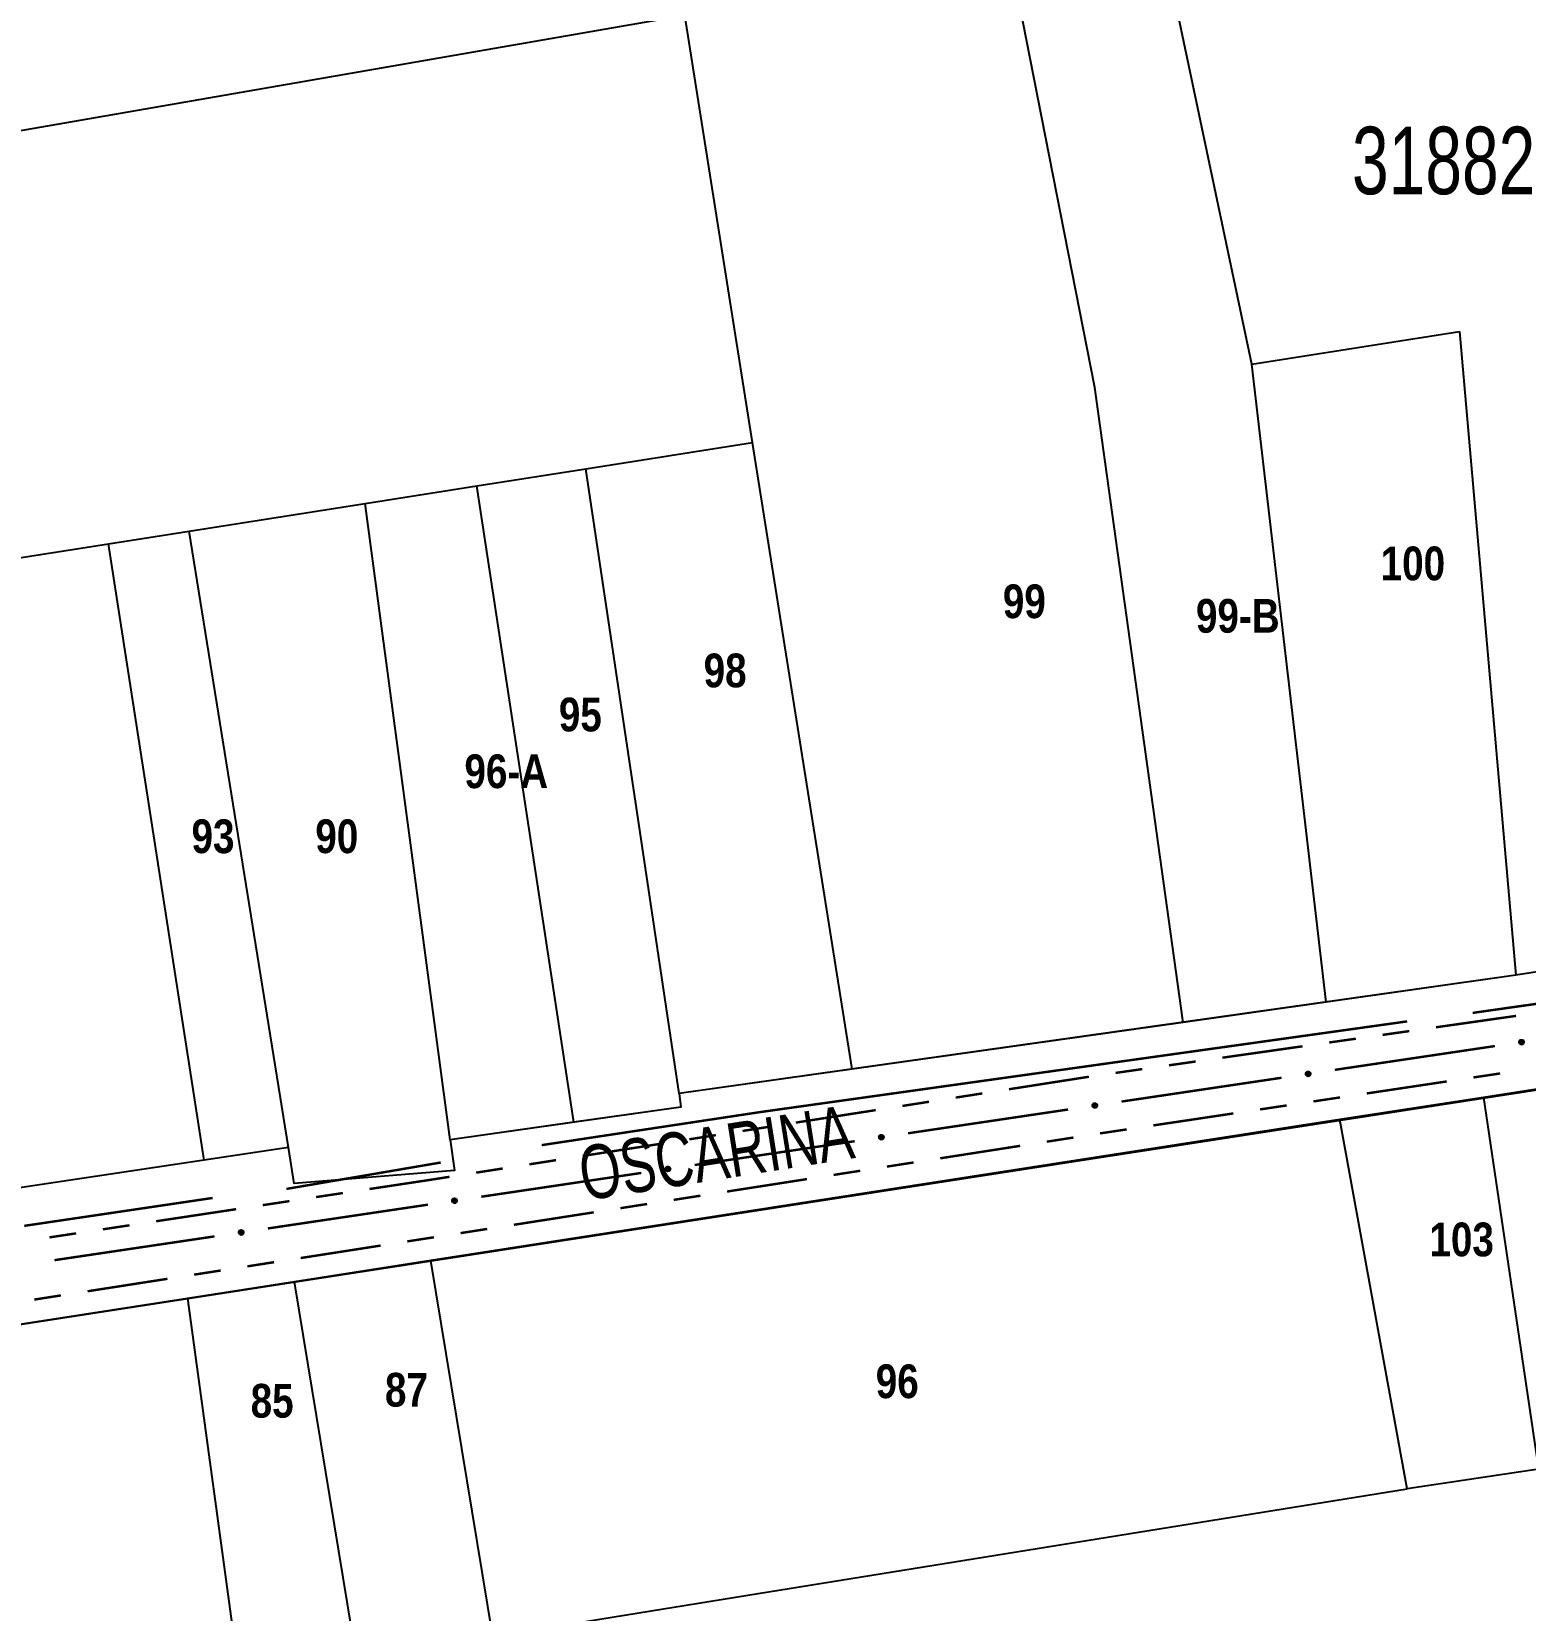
# Model space of a CAD drawing. Extents: x 203591 to 208218, y 4854879 to 4857795.
# Drawn here: x 204841.1 to 204951.9, y 4855415.9 to 4855533 of the extents above; entities that cross this region are included whole.
import ezdxf
from ezdxf.enums import TextEntityAlignment as Align

# ---------------------------------------------------------------- set-up
doc = ezdxf.new("R2010")
doc.units = 0
doc.header["$LTSCALE"] = 1.5
doc.header["$MEASUREMENT"] = 0
doc.linetypes.add('PHANTOMX2', pattern=[5, 2.5, -0.5, 0.5, -0.5, 0.5, -0.5])
doc.linetypes.add('TRACO_05', pattern=[11, 7, -1, 0.5, -1, 0.5, -1])
for name, color, linetype in [('CD-MALHA-LOTES', 40, 'CONTINUOUS'), ('CD_TXT_QUADRA', 7, 'CONTINUOUS'), ('HD-VALAS-DRENOS', 170, 'CONTINUOUS'), ('RU-QUADRAS', 210, 'CONTINUOUS'), ('SV-EIXO-RUA-N-PAV', 6, 'CONTINUOUS'), ('SV-RUA-NAO-PAV-S-GUIA-C-GUIA', 7, 'PHANTOMX2'), ('SV-TXT-RUA-N-PAV-S-GUIA-C-GUIA', 7, 'CONTINUOUS'), ('Th_NmrPorta', 7, 'CONTINUOUS')]:
    doc.layers.add(name, color=color, linetype=linetype)
doc.styles.add('ARIAL', font='ARIAL.TTF')
doc.styles.get("Standard").update_dxf_attribs({"font": 'swisscbo.ttf'})

msp = doc.modelspace()

# ---------------------------------------------------------------- linework, layer by layer
at = {"layer": 'CD-MALHA-LOTES', "linetype": 'Continuous', "flags": 128}
for points in [[(204931.59, 4855508.34), (204924.44, 4855542.23)], [(204926.5, 4855459.5), (204919.95, 4855506.6), (204913.19, 4855540.98)], [(204807.67, 4855520.01), (204889.54, 4855534.23)], [(204894.57, 4855502.53), (204889.54, 4855534.23)], [(204931.59, 4855508.34), (204946.98, 4855510.76)], [(204946.98, 4855510.76), (204951.16, 4855463)], [(204937.1, 4855461), (204931.59, 4855508.34)], [(204882.21, 4855500.58), (204894.57, 4855502.53)], [(204901.95, 4855456.03), (204894.57, 4855502.53)], [(204874.12, 4855499.31), (204882.21, 4855500.58)], [(204889.11, 4855454.22), (204882.21, 4855500.58)], [(204865.84, 4855498.01), (204874.12, 4855499.31)], [(204881.31, 4855452.1), (204874.12, 4855499.31)], [(204852.78, 4855495.96), (204865.84, 4855498.01)], [(204872.15, 4855450.8), (204865.84, 4855498.01)], [(204846.81, 4855495.02), (204852.78, 4855495.96)], [(204860.14, 4855450.22), (204852.78, 4855495.96)], [(204811.61, 4855489.49), (204846.81, 4855495.02)], [(204853.89, 4855449.29), (204846.81, 4855495.02)], [(204979.2, 4855467.36), (204951.16, 4855463)], [(204951.16, 4855463), (204937.1, 4855461)], [(204937.1, 4855461), (204926.5, 4855459.5)], [(204926.5, 4855459.5), (204901.95, 4855456.03)], [(204967.43, 4855456.84), (204948.78, 4855453.94)], [(204901.95, 4855456.03), (204889.11, 4855454.22)], [(204889.11, 4855454.22), (204889.25, 4855453.22)], [(204948.78, 4855453.94), (204938.12, 4855452.29)], [(204948.78, 4855453.94), (204952.86, 4855426.37)], [(204938.12, 4855452.29), (204891.11, 4855445), (204870.71, 4855441.83)], [(204881.31, 4855452.1), (204872.15, 4855450.8)], [(204889.25, 4855453.22), (204881.31, 4855452.1)], [(204943.12, 4855424.9), (204938.12, 4855452.29)], [(204860.14, 4855450.22), (204853.89, 4855449.29)], [(204860.56, 4855447.55), (204860.14, 4855450.22)], [(204872.15, 4855450.8), (204872.45, 4855448.52)], [(204853.89, 4855449.29), (204817.43, 4855443.82)], [(204872.45, 4855448.52), (204860.56, 4855447.55)], [(204870.71, 4855441.83), (204860.59, 4855440.26)], [(204875.3, 4855413.95), (204870.71, 4855441.83)], [(204860.59, 4855440.26), (204852.65, 4855439.03)], [(204865.19, 4855412.32), (204860.59, 4855440.26)], [(204852.65, 4855439.03), (204831.71, 4855435.78)], [(204852.65, 4855439.03), (204856.5, 4855410.92)], [(204952.86, 4855426.37), (204943.12, 4855424.9)], [(204875.3, 4855413.95), (204894.98, 4855417.13), (204943.12, 4855424.9)]]:
    msp.add_lwpolyline(points, dxfattribs=at)
at = {"layer": 'HD-VALAS-DRENOS', "linetype": 'TRACO_05', "const_width": 0.18, "flags": 128}
for points in [[(204961.13, 4855462.08), (204947.97, 4855460.21)], [(204943.11, 4855459.58), (204895.19, 4855452.86), (204878.93, 4855450.4)], [(204871.44, 4855449.11), (204859.99, 4855447.15)], [(204854.52, 4855446.48), (204840.55, 4855444.41)]]:
    msp.add_lwpolyline(points, dxfattribs=at)
at = {"layer": 'RU-QUADRAS', "color": 6, "linetype": 'Continuous'}
for points in [[(204801.06, 4855571.1), (204822.56, 4855573.23), (204845.19, 4855572.81), (204917.87, 4855573.37), (205036.95, 4855592.31), (205061.23, 4855480.13), (204951.16, 4855463), (204889.11, 4855454.22), (204889.25, 4855453.22), (204872.15, 4855450.8), (204872.45, 4855448.52), (204860.56, 4855447.55), (204860.14, 4855450.22), (204817.43, 4855443.82), (204816.29, 4855448.38), (204811.61, 4855489.49)], [(204547.36, 4855385.95), (204551.4, 4855388.58), (204548.94, 4855392.1), (204550, 4855394.9), (204635.49, 4855407.78), (204656.53, 4855410.63), (204661.68, 4855380.31), (204664.85, 4855380.81), (204659.82, 4855411.13), (204753.86, 4855425.28), (204831.71, 4855435.78), (205243.14, 4855499.43), (205252.37, 4855496.45), (205347, 4855512.18), (205352.03, 4855428.25), (204822.09, 4855347.88), (204821.1, 4855353.14), (204655.72, 4855327.94), (204655.01, 4855331.08), (204597.05, 4855320.81), (204560.71, 4855374.54), (204557.02, 4855371.9)]]:
    msp.add_lwpolyline(points, close=True, dxfattribs=at)
at = {"layer": 'SV-EIXO-RUA-N-PAV', "flags": 128}
for points in [[(204951.437912, 4855458.131221), (204951.466474, 4855458.170923), (204951.499139, 4855458.199205), (204951.533173, 4855458.214952), (204951.566877, 4855458.221025), (204951.602057, 4855458.223355), (204951.638043, 4855458.217878), (204951.676638, 4855458.202952), (204951.716666, 4855458.174581), (204951.743439, 4855458.139214), (204951.760663, 4855458.106673), (204951.769019, 4855458.071894), (204951.770709, 4855458.037681), (204951.763784, 4855458.000488), (204951.748276, 4855457.961523), (204951.718774, 4855457.921964), (204951.686559, 4855457.894456), (204951.65324, 4855457.88009), (204951.618222, 4855457.87191), (204951.582277, 4855457.869963), (204951.546983, 4855457.875542), (204951.50778, 4855457.891227), (204951.46912, 4855457.920863), (204951.441319, 4855457.95268), (204951.426488, 4855457.985789), (204951.419211, 4855458.020446), (204951.416446, 4855458.055703), (204951.420445, 4855458.092107), (204951.437912, 4855458.131221)], [(204935.611912, 4855455.777987), (204935.640473, 4855455.817689), (204935.673139, 4855455.845971), (204935.707173, 4855455.861718), (204935.740876, 4855455.867791), (204935.776056, 4855455.870121), (204935.812043, 4855455.864644), (204935.850638, 4855455.849718), (204935.890666, 4855455.821347), (204935.917439, 4855455.78598), (204935.934662, 4855455.753439), (204935.943018, 4855455.71866), (204935.944709, 4855455.684446), (204935.937784, 4855455.647253), (204935.922276, 4855455.608289), (204935.892773, 4855455.568729), (204935.860559, 4855455.541222), (204935.827239, 4855455.526855), (204935.792221, 4855455.518676), (204935.756277, 4855455.516728), (204935.720983, 4855455.522308), (204935.681779, 4855455.537993), (204935.64312, 4855455.567629), (204935.615318, 4855455.599446), (204935.600487, 4855455.632555), (204935.593211, 4855455.667212), (204935.590445, 4855455.702468), (204935.594445, 4855455.738872), (204935.611912, 4855455.777987)], [(204919.785911, 4855453.424752), (204919.814473, 4855453.464455), (204919.847138, 4855453.492737), (204919.881172, 4855453.508484), (204919.914876, 4855453.514557), (204919.950056, 4855453.516886), (204919.986043, 4855453.511409), (204920.024638, 4855453.496484), (204920.064666, 4855453.468112), (204920.091438, 4855453.432745), (204920.108662, 4855453.400205), (204920.117018, 4855453.365425), (204920.118708, 4855453.331212), (204920.111783, 4855453.294019), (204920.096275, 4855453.255054), (204920.066773, 4855453.215495), (204920.034558, 4855453.187988), (204920.001239, 4855453.173621), (204919.966221, 4855453.165442), (204919.930277, 4855453.163494), (204919.894982, 4855453.169074), (204919.855779, 4855453.184758), (204919.81712, 4855453.214395), (204919.789318, 4855453.246212), (204919.774487, 4855453.279321), (204919.767211, 4855453.313977), (204919.764445, 4855453.349234), (204919.768444, 4855453.385638), (204919.785911, 4855453.424752)], [(204903.959911, 4855451.071518), (204903.988472, 4855451.111221), (204904.021138, 4855451.139502), (204904.055172, 4855451.155249), (204904.088875, 4855451.161322), (204904.124055, 4855451.163652), (204904.160042, 4855451.158175), (204904.198637, 4855451.143249), (204904.238665, 4855451.114878), (204904.265438, 4855451.079511), (204904.282661, 4855451.04697), (204904.291018, 4855451.012191), (204904.292708, 4855450.977978), (204904.285783, 4855450.940785), (204904.270275, 4855450.90182), (204904.240772, 4855450.862261), (204904.208558, 4855450.834753), (204904.175238, 4855450.820387), (204904.140221, 4855450.812207), (204904.104276, 4855450.81026), (204904.068982, 4855450.815839), (204904.029779, 4855450.831524), (204903.991119, 4855450.86116), (204903.963317, 4855450.892977), (204903.948487, 4855450.926086), (204903.94121, 4855450.960743), (204903.938445, 4855450.996), (204903.942444, 4855451.032404), (204903.959911, 4855451.071518)], [(204888.133911, 4855448.718284), (204888.162472, 4855448.757986), (204888.195138, 4855448.786268), (204888.229172, 4855448.802015), (204888.262875, 4855448.808088), (204888.298055, 4855448.810418), (204888.334042, 4855448.804941), (204888.372637, 4855448.790015), (204888.412665, 4855448.761644), (204888.439438, 4855448.726277), (204888.456661, 4855448.693736), (204888.465017, 4855448.658957), (204888.466708, 4855448.624743), (204888.459782, 4855448.58755), (204888.444275, 4855448.548586), (204888.414772, 4855448.509026), (204888.382557, 4855448.481519), (204888.349238, 4855448.467152), (204888.31422, 4855448.458973), (204888.278276, 4855448.457025), (204888.242981, 4855448.462605), (204888.203778, 4855448.47829), (204888.165119, 4855448.507926), (204888.137317, 4855448.539743), (204888.122486, 4855448.572852), (204888.11521, 4855448.607509), (204888.112444, 4855448.642765), (204888.116444, 4855448.679169), (204888.133911, 4855448.718284)], [(204872.30791, 4855446.365049), (204872.336472, 4855446.404752), (204872.369137, 4855446.433034), (204872.403171, 4855446.448781), (204872.436875, 4855446.454854), (204872.472055, 4855446.457183), (204872.508041, 4855446.451707), (204872.546636, 4855446.436781), (204872.586665, 4855446.408409), (204872.613437, 4855446.373042), (204872.630661, 4855446.340502), (204872.639017, 4855446.305722), (204872.640707, 4855446.271509), (204872.633782, 4855446.234316), (204872.618274, 4855446.195351), (204872.588772, 4855446.155792), (204872.556557, 4855446.128285), (204872.523238, 4855446.113918), (204872.48822, 4855446.105739), (204872.452275, 4855446.103791), (204872.416981, 4855446.109371), (204872.377778, 4855446.125055), (204872.339119, 4855446.154692), (204872.311317, 4855446.186509), (204872.296486, 4855446.219618), (204872.289209, 4855446.254274), (204872.286444, 4855446.289531), (204872.290443, 4855446.325935), (204872.30791, 4855446.365049)], [(204856.48191, 4855444.011815), (204856.510471, 4855444.051518), (204856.543137, 4855444.079799), (204856.577171, 4855444.095546), (204856.610874, 4855444.101619), (204856.646054, 4855444.103949), (204856.682041, 4855444.098472), (204856.720636, 4855444.083546), (204856.760664, 4855444.055175), (204856.787437, 4855444.019808), (204856.80466, 4855443.987267), (204856.813016, 4855443.952488), (204856.814707, 4855443.918275), (204856.807782, 4855443.881082), (204856.792274, 4855443.842117), (204856.762771, 4855443.802558), (204856.730557, 4855443.775051), (204856.697237, 4855443.760684), (204856.662219, 4855443.752504), (204856.626275, 4855443.750557), (204856.590981, 4855443.756136), (204856.551777, 4855443.771821), (204856.513118, 4855443.801457), (204856.485316, 4855443.833274), (204856.470485, 4855443.866383), (204856.463209, 4855443.90104), (204856.460444, 4855443.936297), (204856.464443, 4855443.972701), (204856.48191, 4855444.011815)]]:
    msp.add_lwpolyline(points, close=True, dxfattribs=at)
for points in [[(204951.416446, 4855458.055703), (204951.743439, 4855458.139214)], [(204951.419211, 4855458.020446), (204951.760663, 4855458.106673)], [(204951.420445, 4855458.092107), (204951.716666, 4855458.174581)], [(204951.421414, 4855458.039715), (204951.746868, 4855458.123976)], [(204951.423145, 4855458.07446), (204951.725454, 4855458.156659)], [(204951.425483, 4855458.003073), (204951.763486, 4855458.08644)], [(204951.426488, 4855457.985789), (204951.769019, 4855458.071894)], [(204951.430275, 4855458.110009), (204951.693443, 4855458.186387)], [(204951.437449, 4855457.968984), (204951.766953, 4855458.053847)], [(204951.437912, 4855458.131221), (204951.676638, 4855458.202952)], [(204951.441319, 4855457.95268), (204951.770709, 4855458.037681)], [(204951.454349, 4855458.152215), (204951.650088, 4855458.208911)], [(204951.457513, 4855457.9361), (204951.762723, 4855458.017351)], [(204951.466474, 4855458.170923), (204951.638043, 4855458.217878)], [(204951.46912, 4855457.920863), (204951.763784, 4855458.000488)], [(204951.485025, 4855458.187126), (204951.611439, 4855458.218339)], [(204951.492023, 4855457.908123), (204951.753094, 4855457.980051)], [(204951.499139, 4855458.199205), (204951.602057, 4855458.223355)], [(204951.50778, 4855457.891227), (204951.748276, 4855457.961523)], [(204951.532478, 4855457.886548), (204951.72592, 4855457.940143)], [(204951.546983, 4855457.875542), (204951.718774, 4855457.921964)], [(204951.568829, 4855457.874019), (204951.696392, 4855457.906782)], [(204951.582277, 4855457.869963), (204951.686559, 4855457.894456)], [(204935.590445, 4855455.702468), (204935.917439, 4855455.78598)], [(204935.593211, 4855455.667212), (204935.934662, 4855455.753439)], [(204935.594445, 4855455.738872), (204935.890666, 4855455.821347)], [(204935.595413, 4855455.686481), (204935.920868, 4855455.770741)], [(204935.597145, 4855455.721226), (204935.899454, 4855455.803425)], [(204935.599482, 4855455.649838), (204935.937485, 4855455.733206)], [(204935.600487, 4855455.632555), (204935.943018, 4855455.71866)], [(204935.604274, 4855455.756774), (204935.867443, 4855455.833153)], [(204935.611449, 4855455.61575), (204935.940952, 4855455.700613)], [(204935.611912, 4855455.777987), (204935.850638, 4855455.849718)], [(204935.615318, 4855455.599446), (204935.944709, 4855455.684446)], [(204935.628348, 4855455.798981), (204935.824087, 4855455.855676)], [(204935.631513, 4855455.582866), (204935.936722, 4855455.664116)], [(204935.640473, 4855455.817689), (204935.812043, 4855455.864644)], [(204935.64312, 4855455.567629), (204935.937784, 4855455.647253)], [(204935.659025, 4855455.833892), (204935.785438, 4855455.865104)], [(204935.666023, 4855455.554889), (204935.927094, 4855455.626817)], [(204935.673139, 4855455.845971), (204935.776056, 4855455.870121)], [(204935.681779, 4855455.537993), (204935.922276, 4855455.608289)], [(204935.706478, 4855455.533314), (204935.899919, 4855455.586909)], [(204935.720983, 4855455.522308), (204935.892773, 4855455.568729)], [(204935.742829, 4855455.520785), (204935.870392, 4855455.553548)], [(204935.756277, 4855455.516728), (204935.860559, 4855455.541222)], [(204919.764445, 4855453.349234), (204920.091438, 4855453.432745)], [(204919.767211, 4855453.313977), (204920.108662, 4855453.400205)], [(204919.768444, 4855453.385638), (204920.064666, 4855453.468112)], [(204919.769413, 4855453.333246), (204920.094867, 4855453.417507)], [(204919.771144, 4855453.367992), (204920.073453, 4855453.450191)], [(204919.773482, 4855453.296604), (204920.111485, 4855453.379972)], [(204919.774487, 4855453.279321), (204920.117018, 4855453.365425)], [(204919.778274, 4855453.40354), (204920.041442, 4855453.479919)], [(204919.785448, 4855453.262516), (204920.114952, 4855453.347379)], [(204919.785911, 4855453.424752), (204920.024638, 4855453.496484)], [(204919.789318, 4855453.246212), (204920.118708, 4855453.331212)], [(204919.802348, 4855453.445746), (204919.998087, 4855453.502442)], [(204919.805513, 4855453.229632), (204920.110722, 4855453.310882)], [(204919.814473, 4855453.464455), (204919.986043, 4855453.511409)], [(204919.81712, 4855453.214395), (204920.111783, 4855453.294019)], [(204919.833024, 4855453.480657), (204919.959438, 4855453.51187)], [(204919.840022, 4855453.201654), (204920.101093, 4855453.273583)], [(204919.847138, 4855453.492737), (204919.950056, 4855453.516886)], [(204919.855779, 4855453.184758), (204920.096275, 4855453.255054)], [(204919.880478, 4855453.180079), (204920.073919, 4855453.233674)], [(204919.894982, 4855453.169074), (204920.066773, 4855453.215495)], [(204919.916829, 4855453.167551), (204920.044391, 4855453.200314)], [(204919.930277, 4855453.163494), (204920.034558, 4855453.187988)], [(204903.938445, 4855450.996), (204904.265438, 4855451.079511)], [(204903.94121, 4855450.960743), (204904.282661, 4855451.04697)], [(204903.942444, 4855451.032404), (204904.238665, 4855451.114878)], [(204903.943413, 4855450.980012), (204904.268867, 4855451.064273)], [(204903.945144, 4855451.014757), (204904.247453, 4855451.096956)], [(204903.947482, 4855450.94337), (204904.285485, 4855451.026737)], [(204903.948487, 4855450.926086), (204904.291018, 4855451.012191)], [(204903.952274, 4855451.050306), (204904.215442, 4855451.126685)], [(204903.959448, 4855450.909281), (204904.288951, 4855450.994144)], [(204903.959911, 4855451.071518), (204904.198637, 4855451.143249)], [(204903.963317, 4855450.892977), (204904.292708, 4855450.977978)], [(204903.976347, 4855451.092512), (204904.172087, 4855451.149208)], [(204903.979512, 4855450.876397), (204904.284722, 4855450.957648)], [(204903.988472, 4855451.111221), (204904.160042, 4855451.158175)], [(204903.991119, 4855450.86116), (204904.285783, 4855450.940785)], [(204904.007024, 4855451.127423), (204904.133438, 4855451.158636)], [(204904.014022, 4855450.84842), (204904.275093, 4855450.920348)], [(204904.021138, 4855451.139502), (204904.124055, 4855451.163652)], [(204904.029779, 4855450.831524), (204904.270275, 4855450.90182)], [(204904.054477, 4855450.826845), (204904.247919, 4855450.88044)], [(204904.068982, 4855450.815839), (204904.240772, 4855450.862261)], [(204904.090828, 4855450.814316), (204904.218391, 4855450.84708)], [(204904.104276, 4855450.81026), (204904.208558, 4855450.834753)], [(204888.112444, 4855448.642765), (204888.439438, 4855448.726277)], [(204888.11521, 4855448.607509), (204888.456661, 4855448.693736)], [(204888.116444, 4855448.679169), (204888.412665, 4855448.761644)], [(204888.117412, 4855448.626778), (204888.442867, 4855448.711038)], [(204888.119143, 4855448.661523), (204888.421452, 4855448.743722)], [(204888.121481, 4855448.590135), (204888.459484, 4855448.673503)], [(204888.122486, 4855448.572852), (204888.465017, 4855448.658957)], [(204888.126273, 4855448.697071), (204888.389442, 4855448.77345)], [(204888.133447, 4855448.556047), (204888.462951, 4855448.64091)], [(204888.133911, 4855448.718284), (204888.372637, 4855448.790015)], [(204888.137317, 4855448.539743), (204888.466708, 4855448.624743)], [(204888.150347, 4855448.739278), (204888.346086, 4855448.795974)], [(204888.153512, 4855448.523163), (204888.458721, 4855448.604413)], [(204888.162472, 4855448.757986), (204888.334042, 4855448.804941)], [(204888.165119, 4855448.507926), (204888.459782, 4855448.58755)], [(204888.181024, 4855448.774189), (204888.307437, 4855448.805401)], [(204888.188022, 4855448.495186), (204888.449093, 4855448.567114)], [(204888.195138, 4855448.786268), (204888.298055, 4855448.810418)], [(204888.203778, 4855448.47829), (204888.444275, 4855448.548586)], [(204888.228477, 4855448.473611), (204888.421918, 4855448.527206)], [(204888.242981, 4855448.462605), (204888.414772, 4855448.509026)], [(204888.264828, 4855448.461082), (204888.392391, 4855448.493845)], [(204888.278276, 4855448.457025), (204888.382557, 4855448.481519)], [(204872.286444, 4855446.289531), (204872.613437, 4855446.373042)], [(204872.289209, 4855446.254274), (204872.630661, 4855446.340502)], [(204872.290443, 4855446.325935), (204872.586665, 4855446.408409)], [(204872.291412, 4855446.273543), (204872.616866, 4855446.357804)], [(204872.293143, 4855446.308289), (204872.595452, 4855446.390488)], [(204872.295481, 4855446.236901), (204872.633484, 4855446.320269)], [(204872.296486, 4855446.219618), (204872.639017, 4855446.305722)], [(204872.300273, 4855446.343837), (204872.563441, 4855446.420216)], [(204872.307447, 4855446.202813), (204872.636951, 4855446.287676)], [(204872.30791, 4855446.365049), (204872.546636, 4855446.436781)], [(204872.311317, 4855446.186509), (204872.640707, 4855446.271509)], [(204872.324347, 4855446.386043), (204872.520086, 4855446.442739)], [(204872.327512, 4855446.169929), (204872.632721, 4855446.251179)], [(204872.336472, 4855446.404752), (204872.508041, 4855446.451707)], [(204872.339119, 4855446.154692), (204872.633782, 4855446.234316)], [(204872.355023, 4855446.420954), (204872.481437, 4855446.452167)], [(204872.369137, 4855446.433034), (204872.472055, 4855446.457183)], [(204872.362021, 4855446.141951), (204872.623092, 4855446.21388)], [(204872.377778, 4855446.125055), (204872.618274, 4855446.195351)], [(204872.402476, 4855446.120376), (204872.595918, 4855446.173971)], [(204872.416981, 4855446.109371), (204872.588772, 4855446.155792)], [(204872.438827, 4855446.107848), (204872.56639, 4855446.140611)], [(204872.452275, 4855446.103791), (204872.556557, 4855446.128285)], [(204856.460444, 4855443.936297), (204856.787437, 4855444.019808)], [(204856.463209, 4855443.90104), (204856.80466, 4855443.987267)], [(204856.464443, 4855443.972701), (204856.760664, 4855444.055175)], [(204856.465411, 4855443.920309), (204856.790866, 4855444.00457)], [(204856.467143, 4855443.955054), (204856.769452, 4855444.037253)], [(204856.46948, 4855443.883667), (204856.807483, 4855443.967035)], [(204856.470485, 4855443.866383), (204856.813016, 4855443.952488)], [(204856.474272, 4855443.990603), (204856.737441, 4855444.066982)], [(204856.481447, 4855443.849579), (204856.81095, 4855443.934441)], [(204856.48191, 4855444.011815), (204856.720636, 4855444.083546)], [(204856.485316, 4855443.833274), (204856.814707, 4855443.918275)], [(204856.498346, 4855444.032809), (204856.694086, 4855444.089505)], [(204856.501511, 4855443.816694), (204856.80672, 4855443.897945)], [(204856.510471, 4855444.051518), (204856.682041, 4855444.098472)], [(204856.513118, 4855443.801457), (204856.807782, 4855443.881082)], [(204856.529023, 4855444.06772), (204856.655436, 4855444.098933)], [(204856.543137, 4855444.079799), (204856.646054, 4855444.103949)], [(204856.536021, 4855443.788717), (204856.797092, 4855443.860645)], [(204856.551777, 4855443.771821), (204856.792274, 4855443.842117)], [(204856.576476, 4855443.767142), (204856.769917, 4855443.820737)], [(204856.590981, 4855443.756136), (204856.762771, 4855443.802558)], [(204856.612827, 4855443.754613), (204856.74039, 4855443.787377)], [(204856.626275, 4855443.750557), (204856.730557, 4855443.775051)]]:
    msp.add_lwpolyline(points, dxfattribs=at)
at = {"layer": 'SV-EIXO-RUA-N-PAV', "const_width": 0.18, "flags": 128}
for points in [[(204937.74847, 4855455.98439), (204949.617971, 4855457.749315)], [(204921.92247, 4855453.631155), (204933.79197, 4855455.396081)], [(204906.096469, 4855451.277921), (204917.96597, 4855453.042847)], [(204890.270469, 4855448.924687), (204902.139969, 4855450.689612)], [(204874.444469, 4855446.571452), (204886.313969, 4855448.336378)], [(204858.618468, 4855444.218218), (204870.487969, 4855445.983144)], [(204842.792468, 4855441.864984), (204854.661968, 4855443.62991)]]:
    msp.add_lwpolyline(points, dxfattribs=at)
at = {"layer": 'SV-RUA-NAO-PAV-S-GUIA-C-GUIA', "const_width": 0.18, "flags": 128}
for points in [[(204945.247724, 4855459.14188), (204951.187767, 4855459.987983)], [(204937.327667, 4855458.013743), (204939.307681, 4855458.295777)], [(204941.287696, 4855458.577812), (204943.26771, 4855458.859846)], [(204929.40761, 4855456.885606), (204935.347653, 4855457.731709)], [(204921.487552, 4855455.757469), (204923.467567, 4855456.039503)], [(204925.447581, 4855456.321537), (204927.427595, 4855456.603572)], [(204948.026919, 4855455.420869), (204950.004824, 4855455.717329)], [(204913.580109, 4855454.544955), (204919.507894, 4855455.473054)], [(204940.115296, 4855454.235026), (204946.049013, 4855455.124408)], [(204905.676396, 4855453.307488), (204907.652325, 4855453.616855)], [(204909.628253, 4855453.926221), (204911.604181, 4855454.235588)], [(204932.203673, 4855453.049184), (204934.181578, 4855453.345644)], [(204936.159484, 4855453.642105), (204938.13739, 4855453.938566)], [(204897.772684, 4855452.070022), (204903.700468, 4855452.998122)], [(204924.29205, 4855451.863341), (204930.225767, 4855452.752723)], [(204889.868971, 4855450.832556), (204891.844899, 4855451.141922)], [(204893.820827, 4855451.451289), (204895.796755, 4855451.760655)], [(204916.383913, 4855450.654705), (204918.360013, 4855450.96297)], [(204920.336238, 4855451.27042), (204922.314144, 4855451.566881)], [(204881.965258, 4855449.595089), (204887.893042, 4855450.523189)], [(204908.479511, 4855449.421648), (204914.407812, 4855450.346441)], [(204874.061545, 4855448.357623), (204876.037473, 4855448.66699)], [(204878.013401, 4855448.976356), (204879.98933, 4855449.285723)], [(204900.575109, 4855448.18859), (204902.551209, 4855448.496855)], [(204904.52731, 4855448.805119), (204906.50341, 4855449.113383)], [(204866.154303, 4855447.143093), (204870.109371, 4855447.740952)], [(204870.109371, 4855447.740952), (204870.5, 4855447.8)], [(204870.5, 4855447.8), (204872.085617, 4855448.048256)], [(204892.670707, 4855446.955533), (204898.599009, 4855447.880326)], [(204858.244167, 4855445.947375), (204860.221701, 4855446.246304)], [(204862.199235, 4855446.545234), (204864.176769, 4855446.844163)], [(204888.718506, 4855446.339004), (204890.694607, 4855446.647269)], [(204850.33403, 4855444.751656), (204856.266633, 4855445.648445)], [(204876.861903, 4855444.489418), (204882.790205, 4855445.414211)], [(204884.766305, 4855445.722475), (204886.742406, 4855446.03074)], [(204842.423894, 4855443.555938), (204844.401428, 4855443.854867)], [(204846.378962, 4855444.153797), (204848.356496, 4855444.452727)], [(204872.909702, 4855443.872889), (204874.885803, 4855444.181154)], [(204861.053099, 4855442.023303), (204866.981401, 4855442.948096)], [(204868.957501, 4855443.256361), (204870.933602, 4855443.564625)], [(204857.100899, 4855441.406775), (204859.076999, 4855441.715039)], [(204845.244296, 4855439.557188), (204851.172597, 4855440.481981)], [(204853.148698, 4855440.790246), (204855.124798, 4855441.09851)], [(204841.292095, 4855438.94066), (204843.268195, 4855439.248924)]]:
    msp.add_lwpolyline(points, dxfattribs=at)

# ---------------------------------------------------------------- texts
at = {"layer": 'CD_TXT_QUADRA', "style": 'ARIAL', "width": 0.7}
msp.add_text('318825151', height=5, dxfattribs=at).set_placement((204939.02, 4855520.95))
at = {"layer": 'SV-TXT-RUA-N-PAV-S-GUIA-C-GUIA', "style": 'ARIAL', "width": 0.7}
msp.add_text('OSCARINA', height=4, rotation=9, dxfattribs=at).set_placement((204882.07465, 4855446.259781))
at = {"layer": 'Th_NmrPorta', "color": 1}
for s, p in [('100', (204941.147539, 4855493.555567)), ('99', (204913.127539, 4855490.745567)), ('99-B', (204927.447539, 4855489.665567)), ('98', (204890.937539, 4855485.615567)), ('95', (204880.197539, 4855482.345567)), ('96-A', (204873.197539, 4855478.135567)), ('93', (204852.957539, 4855473.315567)), ('90', (204862.137539, 4855473.315567)), ('103', (204944.763917, 4855443.404661)), ('87', (204867.303078, 4855432.253304)), ('96', (204903.701549, 4855432.880604)), ('85', (204857.343078, 4855431.433304))]:
    msp.add_text(s, height=2.5, dxfattribs=at).set_placement(p, align=Align.MIDDLE_LEFT)

doc.saveas('drawing.dxf')
